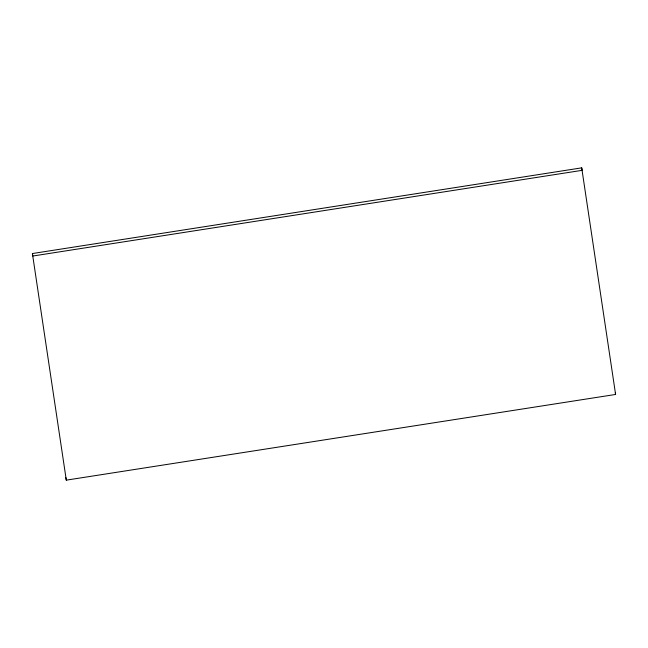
<?xml version="1.0" encoding="UTF-8"?>
<svg xmlns="http://www.w3.org/2000/svg" width="648" height="648" viewBox="0 0 648 648"><rect width="100%" height="100%" fill="white"/><g stroke="black" fill="none" stroke-linecap="round" stroke-linejoin="round"><path stroke-width="0.97" d="M32.4 253.546L581.702 167.856L582.123 170.335L32.821 256.025L32.4 253.546L66.299 480.144L615.6 394.454L581.702 167.856M615.317 392.801L615.6 394.454M65.877 477.665L66.299 480.144"/></g></svg>
